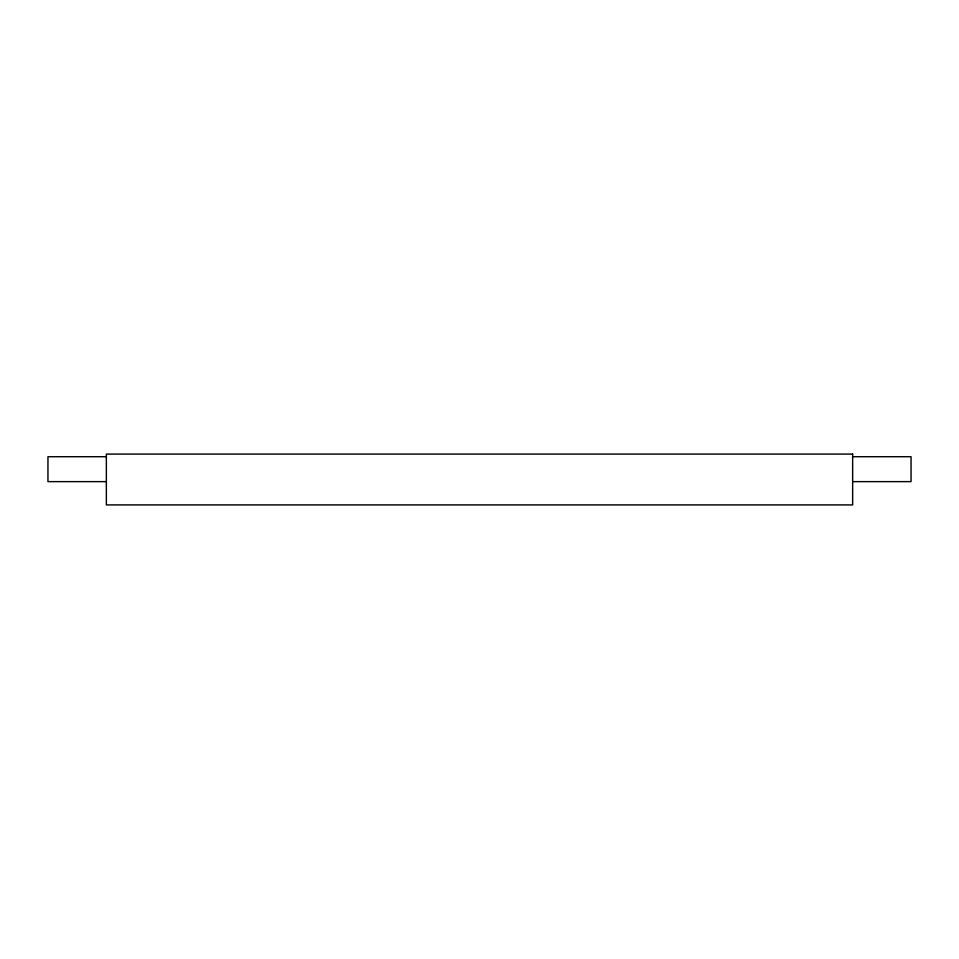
<?xml version="1.0" encoding="UTF-8"?>
<svg xmlns="http://www.w3.org/2000/svg" width="959" height="959" viewBox="0 0 959 959"><rect width="100%" height="100%" fill="white"/><g stroke="black" fill="none" stroke-linecap="round" stroke-linejoin="round"><path stroke-width="1.44" d="M106.353 456.712L47.95 456.712L47.95 481.634L106.353 481.634M852.647 456.712L911.05 456.712L911.05 481.634L852.647 481.634M852.647 454.087L106.353 454.087L106.353 504.913L852.647 504.913L852.647 454.087"/></g></svg>
